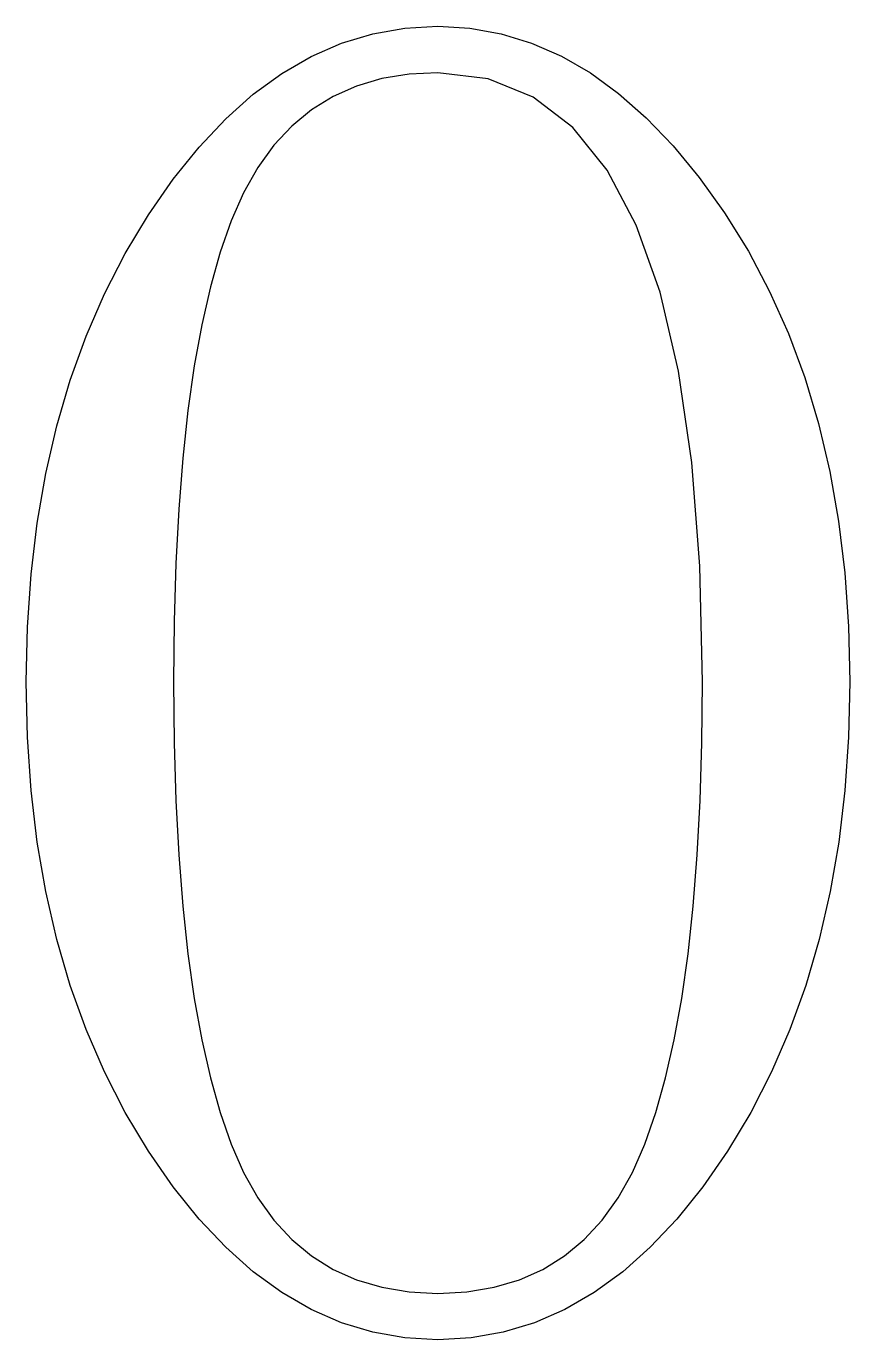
# Model space of a CAD drawing. Header units: millimetres. Extents: x -105 to 105, y -148 to 148.
# Drawn here: x -3.855 to -2.487, y 82.831 to 85.013 of the extents above; entities that cross this region are included whole.
import ezdxf

# ---------------------------------------------------------------- set-up
doc = ezdxf.new("R2010")
doc.units = ezdxf.units.MM
doc.layers.get('0').update_dxf_attribs({"lineweight": 18})

msp = doc.modelspace()

# ---------------------------------------------------------------- linework, layer by layer
at = {"color": 7, "lineweight": 30, "ltscale": 0.001355}
for p, q in [((-3.3309, 84.9846), (-3.279, 85.0003)), ((-3.279, 85.0003), (-3.2256, 85.0097)), ((-3.279, 82.8431), (-3.3309, 82.8588)), ((-3.2256, 82.8337), (-3.279, 82.8431)), ((-3.0625, 82.8431), (-3.1159, 82.8337)), ((-3.0106, 82.8588), (-3.0625, 82.8431))]:
    msp.add_line(p, q, dxfattribs=at)
at = {"color": 7, "lineweight": 30, "ltscale": 0.001374}
for p, q in [((-3.2256, 85.0097), (-3.1708, 85.0128)), ((-3.1708, 82.8305), (-3.2256, 82.8337))]:
    msp.add_line(p, q, dxfattribs=at)
at = {"color": 7, "lineweight": 30, "ltscale": 0.001328}
msp.add_line((-3.1708, 85.0128), (-3.1177, 85.0097), dxfattribs=at)
at = {"color": 7, "lineweight": 30, "ltscale": 0.001316}
msp.add_line((-3.1177, 85.0097), (-3.0659, 85.0004), dxfattribs=at)
at = {"color": 7, "lineweight": 30, "ltscale": 0.001324}
msp.add_line((-3.0659, 85.0004), (-3.0153, 84.9849), dxfattribs=at)
at = {"color": 7, "lineweight": 30, "ltscale": 0.001373}
for p, q in [((-3.3813, 84.9627), (-3.3309, 84.9846)), ((-3.3309, 82.8588), (-3.3813, 82.8807)), ((-2.9602, 82.8807), (-3.0106, 82.8588))]:
    msp.add_line(p, q, dxfattribs=at)
at = {"color": 7, "lineweight": 30, "ltscale": 0.001349}
msp.add_line((-3.0153, 84.9849), (-2.9659, 84.9632), dxfattribs=at)
at = {"color": 7, "lineweight": 30, "ltscale": 0.00141}
for p, q in [((-3.4301, 84.9345), (-3.3813, 84.9627)), ((-3.3813, 82.8807), (-3.4301, 82.9089))]:
    msp.add_line(p, q, dxfattribs=at)
at = {"color": 7, "lineweight": 30, "ltscale": 0.001392}
msp.add_line((-2.9659, 84.9632), (-2.9177, 84.9353), dxfattribs=at)
at = {"color": 7, "lineweight": 30, "ltscale": 0.001464}
for p, q in [((-3.4775, 84.9), (-3.4301, 84.9345)), ((-3.4301, 82.9089), (-3.4775, 82.9434)), ((-2.864, 82.9434), (-2.9114, 82.9089))]:
    msp.add_line(p, q, dxfattribs=at)
at = {"color": 7, "lineweight": 30, "ltscale": 0.001204}
for p, q in [((-3.1708, 84.9357), (-3.2188, 84.9333)), ((-3.2188, 82.9101), (-3.1708, 82.9076)), ((-3.1708, 82.9076), (-3.1227, 82.9101))]:
    msp.add_line(p, q, dxfattribs=at)
at = {"color": 7, "lineweight": 30, "ltscale": 0.002101}
msp.add_line((-3.0873, 84.9256), (-3.1708, 84.9357), dxfattribs=at)
at = {"color": 7, "lineweight": 30, "ltscale": 0.001452}
msp.add_line((-2.9177, 84.9353), (-2.8707, 84.9012), dxfattribs=at)
at = {"color": 7, "lineweight": 30, "ltscale": 0.001065}
msp.add_line((-3.3059, 84.9135), (-3.3448, 84.8963), dxfattribs=at)
at = {"color": 7, "lineweight": 30, "ltscale": 0.001094}
for p, q in [((-3.2639, 84.9259), (-3.3059, 84.9135)), ((-3.0776, 82.9176), (-3.0356, 82.93))]:
    msp.add_line(p, q, dxfattribs=at)
at = {"color": 7, "lineweight": 30, "ltscale": 0.001141}
for p, q in [((-3.2188, 84.9333), (-3.2639, 84.9259)), ((-3.2639, 82.9176), (-3.2188, 82.9101)), ((-3.1227, 82.9101), (-3.0776, 82.9176))]:
    msp.add_line(p, q, dxfattribs=at)
at = {"color": 7, "lineweight": 30, "ltscale": 0.002015}
msp.add_line((-3.0127, 84.8952), (-3.0873, 84.9256), dxfattribs=at)
at = {"color": 7, "lineweight": 30, "ltscale": 0.001533}
for p, q in [((-3.5233, 84.8592), (-3.4775, 84.9)), ((-3.4775, 82.9434), (-3.5233, 82.9841)), ((-2.8182, 82.9841), (-2.864, 82.9434))]:
    msp.add_line(p, q, dxfattribs=at)
at = {"color": 7, "lineweight": 30, "ltscale": 0.001055}
msp.add_line((-3.3448, 84.8963), (-3.3807, 84.8741), dxfattribs=at)
at = {"color": 7, "lineweight": 30, "ltscale": 0.002077}
msp.add_line((-2.9468, 84.8446), (-3.0127, 84.8952), dxfattribs=at)
at = {"color": 7, "lineweight": 30, "ltscale": 0.001525}
msp.add_line((-2.8707, 84.9012), (-2.8249, 84.8609), dxfattribs=at)
at = {"color": 7, "lineweight": 30, "ltscale": 0.001064}
msp.add_line((-3.3807, 84.8741), (-3.4135, 84.847), dxfattribs=at)
at = {"color": 7, "lineweight": 30, "ltscale": 0.001616}
for p, q in [((-3.5677, 84.8122), (-3.5233, 84.8592)), ((-3.5233, 82.9841), (-3.5677, 83.0311))]:
    msp.add_line(p, q, dxfattribs=at)
at = {"color": 7, "lineweight": 30, "ltscale": 0.001093}
msp.add_line((-3.4135, 84.847), (-3.4433, 84.815), dxfattribs=at)
at = {"color": 7, "lineweight": 30, "ltscale": 0.001611}
msp.add_line((-2.8249, 84.8609), (-2.7803, 84.8144), dxfattribs=at)
at = {"color": 7, "lineweight": 30, "ltscale": 0.002275}
msp.add_line((-2.8897, 84.7737), (-2.9468, 84.8446), dxfattribs=at)
at = {"color": 7, "lineweight": 30, "ltscale": 0.001709}
for p, q in [((-3.6105, 84.7589), (-3.5677, 84.8122)), ((-3.5677, 83.0311), (-3.6105, 83.0844)), ((-2.731, 83.0844), (-2.7739, 83.0311))]:
    msp.add_line(p, q, dxfattribs=at)
at = {"color": 7, "lineweight": 30, "ltscale": 0.00114}
msp.add_line((-3.4433, 84.815), (-3.47, 84.778), dxfattribs=at)
at = {"color": 7, "lineweight": 30, "ltscale": 0.001707}
msp.add_line((-2.7803, 84.8144), (-2.7369, 84.7617), dxfattribs=at)
at = {"color": 7, "lineweight": 30, "ltscale": 0.001203}
msp.add_line((-3.47, 84.778), (-3.4937, 84.7361), dxfattribs=at)
at = {"color": 7, "lineweight": 30, "ltscale": 0.002578}
msp.add_line((-2.8414, 84.6826), (-2.8897, 84.7737), dxfattribs=at)
at = {"color": 7, "lineweight": 30, "ltscale": 0.001811}
msp.add_line((-2.7369, 84.7617), (-2.6947, 84.7027), dxfattribs=at)
at = {"color": 7, "lineweight": 30, "ltscale": 0.001812}
for p, q in [((-3.6518, 84.6994), (-3.6105, 84.7589)), ((-3.6105, 83.0844), (-3.6518, 83.144)), ((-2.6897, 83.144), (-2.731, 83.0844))]:
    msp.add_line(p, q, dxfattribs=at)
at = {"color": 7, "lineweight": 30, "ltscale": 0.001279}
msp.add_line((-3.4937, 84.7361), (-3.5144, 84.6893), dxfattribs=at)
at = {"color": 7, "lineweight": 30, "ltscale": 0.001871}
msp.add_line((-3.6903, 84.6352), (-3.6518, 84.6994), dxfattribs=at)
at = {"color": 7, "lineweight": 30, "ltscale": 0.001872}
for p, q in [((-2.6947, 84.7027), (-2.6553, 84.6391)), ((-3.6518, 83.144), (-3.6903, 83.2082)), ((-2.6512, 83.2082), (-2.6897, 83.144))]:
    msp.add_line(p, q, dxfattribs=at)
at = {"color": 7, "lineweight": 30, "ltscale": 0.001377}
msp.add_line((-3.5144, 84.6893), (-3.5325, 84.6373), dxfattribs=at)
at = {"color": 7, "lineweight": 30, "ltscale": 0.002954}
msp.add_line((-2.8019, 84.5713), (-2.8414, 84.6826), dxfattribs=at)
at = {"color": 7, "lineweight": 30, "ltscale": 0.001887}
msp.add_line((-3.7248, 84.568), (-3.6903, 84.6352), dxfattribs=at)
at = {"color": 7, "lineweight": 30, "ltscale": 0.001493}
msp.add_line((-3.5325, 84.6373), (-3.5488, 84.5798), dxfattribs=at)
at = {"color": 7, "lineweight": 30, "ltscale": 0.001889}
msp.add_line((-2.6553, 84.6391), (-2.6199, 84.5723), dxfattribs=at)
at = {"color": 7, "lineweight": 30, "ltscale": 0.001911}
msp.add_line((-3.7552, 84.4979), (-3.7248, 84.568), dxfattribs=at)
at = {"color": 7, "lineweight": 30, "ltscale": 0.001614}
msp.add_line((-3.5488, 84.5798), (-3.5631, 84.5169), dxfattribs=at)
at = {"color": 7, "lineweight": 30, "ltscale": 0.003379}
msp.add_line((-2.7711, 84.4397), (-2.8019, 84.5713), dxfattribs=at)
at = {"color": 7, "lineweight": 30, "ltscale": 0.001915}
for p, q in [((-2.6199, 84.5723), (-2.5888, 84.5024)), ((-3.7248, 83.2754), (-3.7552, 83.3458)), ((-2.5863, 83.3458), (-2.6167, 83.2754))]:
    msp.add_line(p, q, dxfattribs=at)
at = {"color": 7, "lineweight": 30, "ltscale": 0.001943}
msp.add_line((-3.7816, 84.4248), (-3.7552, 84.4979), dxfattribs=at)
at = {"color": 7, "lineweight": 30, "ltscale": 0.001738}
msp.add_line((-3.5631, 84.5169), (-3.5755, 84.4485), dxfattribs=at)
at = {"color": 7, "lineweight": 30, "ltscale": 0.00195}
msp.add_line((-2.5888, 84.5024), (-2.5617, 84.4292), dxfattribs=at)
at = {"color": 7, "lineweight": 30, "ltscale": 0.001865}
msp.add_line((-3.5755, 84.4485), (-3.586, 84.3746), dxfattribs=at)
at = {"color": 7, "lineweight": 30, "ltscale": 0.003836}
msp.add_line((-2.7492, 84.2878), (-2.7711, 84.4397), dxfattribs=at)
at = {"color": 7, "lineweight": 30, "ltscale": 0.001983}
msp.add_line((-3.8039, 84.3487), (-3.7816, 84.4248), dxfattribs=at)
at = {"color": 7, "lineweight": 30, "ltscale": 0.001992}
msp.add_line((-2.5617, 84.4292), (-2.5389, 84.3529), dxfattribs=at)
at = {"color": 7, "lineweight": 30, "ltscale": 0.001995}
msp.add_line((-3.586, 84.3746), (-3.5946, 84.2953), dxfattribs=at)
at = {"color": 7, "lineweight": 30, "ltscale": 0.002029}
msp.add_line((-3.8222, 84.2696), (-3.8039, 84.3487), dxfattribs=at)
at = {"color": 7, "lineweight": 30, "ltscale": 0.002043}
msp.add_line((-2.5389, 84.3529), (-2.5202, 84.2733), dxfattribs=at)
at = {"color": 7, "lineweight": 30, "ltscale": 0.002126}
msp.add_line((-3.5946, 84.2953), (-3.6013, 84.2105), dxfattribs=at)
at = {"color": 7, "lineweight": 30, "ltscale": 0.004315}
msp.add_line((-2.736, 84.1157), (-2.7492, 84.2878), dxfattribs=at)
at = {"color": 7, "lineweight": 30, "ltscale": 0.002082}
msp.add_line((-3.8363, 84.1875), (-3.8222, 84.2696), dxfattribs=at)
at = {"color": 7, "lineweight": 30, "ltscale": 0.002099}
msp.add_line((-2.5202, 84.2733), (-2.5056, 84.1906), dxfattribs=at)
at = {"color": 7, "lineweight": 30, "ltscale": 0.00226}
msp.add_line((-3.6013, 84.2105), (-3.6061, 84.1203), dxfattribs=at)
at = {"color": 7, "lineweight": 30, "ltscale": 0.002142}
msp.add_line((-3.8465, 84.1024), (-3.8363, 84.1875), dxfattribs=at)
at = {"color": 7, "lineweight": 30, "ltscale": 0.002163}
msp.add_line((-2.5056, 84.1906), (-2.4952, 84.1047), dxfattribs=at)
at = {"color": 7, "lineweight": 30, "ltscale": 0.002394}
msp.add_line((-3.6061, 84.1203), (-3.6089, 84.0245), dxfattribs=at)
at = {"color": 7, "lineweight": 30, "ltscale": 0.00481}
msp.add_line((-2.7316, 83.9234), (-2.736, 84.1157), dxfattribs=at)
at = {"color": 7, "lineweight": 30, "ltscale": 0.002206}
msp.add_line((-3.8526, 84.0144), (-3.8465, 84.1024), dxfattribs=at)
at = {"color": 7, "lineweight": 30, "ltscale": 0.002233}
msp.add_line((-2.4952, 84.1047), (-2.489, 84.0156), dxfattribs=at)
at = {"color": 7, "lineweight": 30, "ltscale": 0.00253}
for p, q in [((-3.6089, 84.0245), (-3.6099, 83.9234)), ((-3.6099, 83.9234), (-3.6089, 83.8221)), ((-2.7326, 83.8221), (-2.7316, 83.9234))]:
    msp.add_line(p, q, dxfattribs=at)
at = {"color": 7, "lineweight": 30, "ltscale": 0.002276}
msp.add_line((-3.8546, 83.9234), (-3.8526, 84.0144), dxfattribs=at)
at = {"color": 7, "lineweight": 30, "ltscale": 0.002307}
msp.add_line((-2.489, 84.0156), (-2.4869, 83.9234), dxfattribs=at)
at = {"color": 7, "lineweight": 30, "ltscale": 0.002292}
for p, q in [((-3.8526, 83.8317), (-3.8546, 83.9234)), ((-2.4869, 83.9234), (-2.4889, 83.8317))]:
    msp.add_line(p, q, dxfattribs=at)
at = {"color": 7, "lineweight": 30, "ltscale": 0.002221}
for p, q in [((-3.8465, 83.7431), (-3.8526, 83.8317)), ((-2.4889, 83.8317), (-2.495, 83.7431))]:
    msp.add_line(p, q, dxfattribs=at)
at = {"color": 7, "lineweight": 30, "ltscale": 0.002395}
for p, q in [((-3.6089, 83.8221), (-3.6061, 83.7264)), ((-2.7354, 83.7264), (-2.7326, 83.8221))]:
    msp.add_line(p, q, dxfattribs=at)
at = {"color": 7, "lineweight": 30, "ltscale": 0.002154}
for p, q in [((-3.8363, 83.6575), (-3.8465, 83.7431)), ((-2.495, 83.7431), (-2.5052, 83.6575))]:
    msp.add_line(p, q, dxfattribs=at)
at = {"color": 7, "lineweight": 30, "ltscale": 0.002262}
for p, q in [((-3.6061, 83.7264), (-3.6013, 83.636)), ((-2.7402, 83.636), (-2.7354, 83.7264))]:
    msp.add_line(p, q, dxfattribs=at)
at = {"color": 7, "lineweight": 30, "ltscale": 0.002093}
for p, q in [((-3.8222, 83.575), (-3.8363, 83.6575)), ((-2.5052, 83.6575), (-2.5194, 83.575))]:
    msp.add_line(p, q, dxfattribs=at)
at = {"color": 7, "lineweight": 30, "ltscale": 0.002129}
for p, q in [((-3.6013, 83.636), (-3.5946, 83.5511)), ((-2.7469, 83.5511), (-2.7402, 83.636))]:
    msp.add_line(p, q, dxfattribs=at)
at = {"color": 7, "lineweight": 30, "ltscale": 0.002038}
for p, q in [((-3.8039, 83.4955), (-3.8222, 83.575)), ((-2.5194, 83.575), (-2.5376, 83.4955))]:
    msp.add_line(p, q, dxfattribs=at)
at = {"color": 7, "lineweight": 30, "ltscale": 0.001999}
for p, q in [((-3.5946, 83.5511), (-3.586, 83.4716)), ((-2.7555, 83.4716), (-2.7469, 83.5511))]:
    msp.add_line(p, q, dxfattribs=at)
at = {"color": 7, "lineweight": 30, "ltscale": 0.00199}
for p, q in [((-3.7816, 83.4191), (-3.8039, 83.4955)), ((-2.5376, 83.4955), (-2.5599, 83.4191))]:
    msp.add_line(p, q, dxfattribs=at)
at = {"color": 7, "lineweight": 30, "ltscale": 0.00187}
for p, q in [((-3.586, 83.4716), (-3.5755, 83.3976)), ((-2.766, 83.3976), (-2.7555, 83.4716))]:
    msp.add_line(p, q, dxfattribs=at)
at = {"color": 7, "lineweight": 30, "ltscale": 0.001949}
for p, q in [((-3.7552, 83.3458), (-3.7816, 83.4191)), ((-2.5599, 83.4191), (-2.5863, 83.3458))]:
    msp.add_line(p, q, dxfattribs=at)
at = {"color": 7, "lineweight": 30, "ltscale": 0.001743}
for p, q in [((-3.5755, 83.3976), (-3.5631, 83.329)), ((-2.7784, 83.329), (-2.766, 83.3976))]:
    msp.add_line(p, q, dxfattribs=at)
at = {"color": 7, "lineweight": 30, "ltscale": 0.00162}
for p, q in [((-3.5631, 83.329), (-3.5488, 83.2658)), ((-2.7928, 83.2658), (-2.7784, 83.329))]:
    msp.add_line(p, q, dxfattribs=at)
at = {"color": 7, "lineweight": 30, "ltscale": 0.00189}
for p, q in [((-3.6903, 83.2082), (-3.7248, 83.2754)), ((-2.6167, 83.2754), (-2.6512, 83.2082))]:
    msp.add_line(p, q, dxfattribs=at)
at = {"color": 7, "lineweight": 30, "ltscale": 0.0015}
for p, q in [((-3.5488, 83.2658), (-3.5325, 83.208)), ((-2.809, 83.208), (-2.7928, 83.2658))]:
    msp.add_line(p, q, dxfattribs=at)
at = {"color": 7, "lineweight": 30, "ltscale": 0.001385}
for p, q in [((-3.5325, 83.208), (-3.5144, 83.1557)), ((-2.8272, 83.1557), (-2.809, 83.208))]:
    msp.add_line(p, q, dxfattribs=at)
at = {"color": 7, "lineweight": 30, "ltscale": 0.001286}
for p, q in [((-3.5144, 83.1557), (-3.4937, 83.1086)), ((-2.8478, 83.1086), (-2.8272, 83.1557))]:
    msp.add_line(p, q, dxfattribs=at)
at = {"color": 7, "lineweight": 30, "ltscale": 0.001209}
for p, q in [((-3.4937, 83.1086), (-3.47, 83.0664)), ((-2.8715, 83.0664), (-2.8478, 83.1086))]:
    msp.add_line(p, q, dxfattribs=at)
at = {"color": 7, "lineweight": 30, "ltscale": 0.001146}
for p, q in [((-3.47, 83.0664), (-3.4433, 83.0292)), ((-2.8982, 83.0292), (-2.8715, 83.0664))]:
    msp.add_line(p, q, dxfattribs=at)
at = {"color": 7, "lineweight": 30, "ltscale": 0.001097}
for p, q in [((-3.4433, 83.0292), (-3.4135, 82.9969)), ((-2.928, 82.9969), (-2.8982, 83.0292))]:
    msp.add_line(p, q, dxfattribs=at)
at = {"color": 7, "lineweight": 30, "ltscale": 0.001615}
msp.add_line((-2.7739, 83.0311), (-2.8182, 82.9841), dxfattribs=at)
at = {"color": 7, "lineweight": 30, "ltscale": 0.001067}
for p, q in [((-3.4135, 82.9969), (-3.3807, 82.9697)), ((-2.9608, 82.9697), (-2.928, 82.9969))]:
    msp.add_line(p, q, dxfattribs=at)
at = {"color": 7, "lineweight": 30, "ltscale": 0.001057}
for p, q in [((-3.3807, 82.9697), (-3.3448, 82.9473)), ((-2.9967, 82.9473), (-2.9608, 82.9697))]:
    msp.add_line(p, q, dxfattribs=at)
at = {"color": 7, "lineweight": 30, "ltscale": 0.001066}
for p, q in [((-3.3448, 82.9473), (-3.3059, 82.93)), ((-3.0356, 82.93), (-2.9967, 82.9473))]:
    msp.add_line(p, q, dxfattribs=at)
at = {"color": 7, "lineweight": 30, "ltscale": 0.001095}
msp.add_line((-3.3059, 82.93), (-3.2639, 82.9176), dxfattribs=at)
at = {"color": 7, "lineweight": 30, "ltscale": 0.001411}
msp.add_line((-2.9114, 82.9089), (-2.9602, 82.8807), dxfattribs=at)
at = {"color": 7, "lineweight": 30, "ltscale": 0.001375}
msp.add_line((-3.1159, 82.8337), (-3.1708, 82.8305), dxfattribs=at)

doc.saveas('drawing.dxf')
